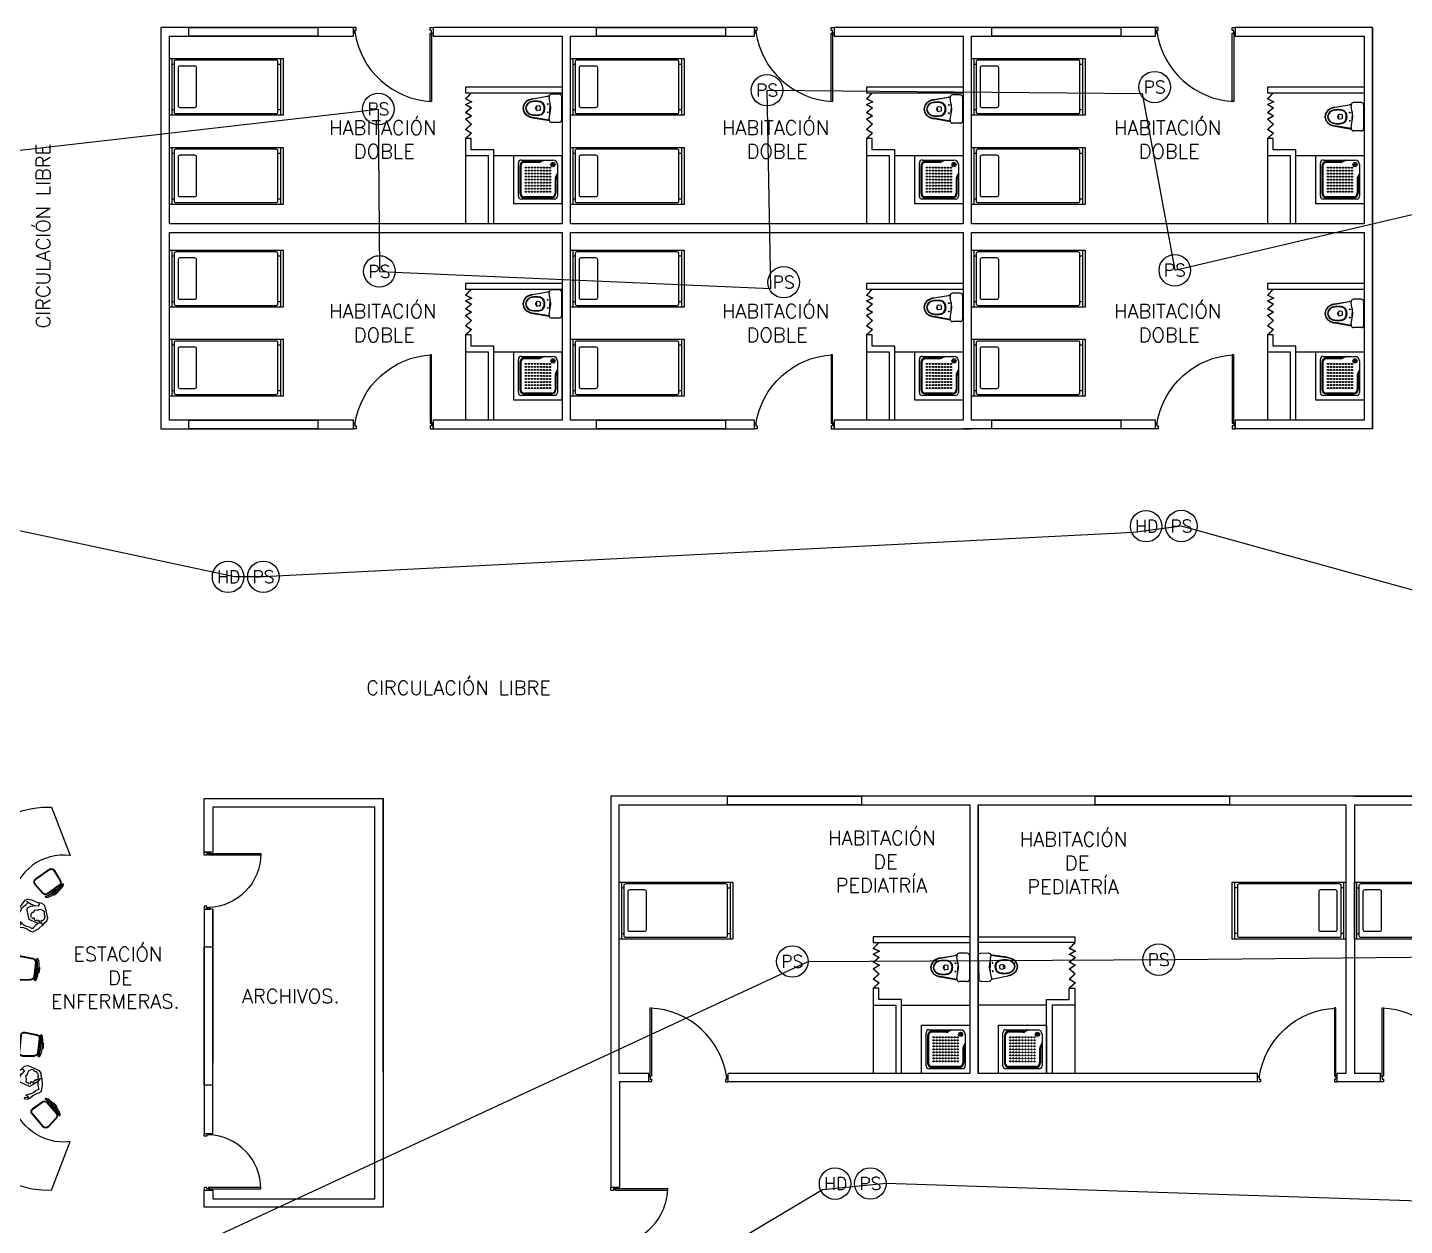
# Model space of a CAD drawing. Header units: metres. Extents: x -24 to 527, y -154 to 95.
# Drawn here: x 34.55 to 58.75, y -83.55 to -62.5 of the extents above; entities that cross this region are included whole.
import ezdxf
from ezdxf.enums import TextEntityAlignment as Align

# ---------------------------------------------------------------- set-up
doc = ezdxf.new("R2010")
doc.units = ezdxf.units.M
doc.header["$MEASUREMENT"] = 0
for name, color, linetype in [('AN-TEXTO', 3, 'Continuous'), ('AR-MOBILIRIO', 1, 'Continuous'), ('AR-MUROS', 6, 'Continuous'), ('AR-PUERTAS', 2, 'Continuous'), ('AR-VENTANAS', 2, 'Continuous'), ('MOBILIARIO', 42, 'Continuous'), ('S.H.', 2, 'Continuous')]:
    doc.layers.add(name, color=color, linetype=linetype)
doc.styles.add('REGULAR-2.5', font='romans.shx', dxfattribs={"height": 2.5})
doc.styles.add('ROMANS', font='romans.shx', dxfattribs={"width": 0.75})

# ---------------------------------------------------------------- blocks, each defined once
blk = doc.blocks.new('AR-PUERTA 2')
at = {"layer": 'AR-PUERTAS', "linetype": 'Continuous'}
for points in [[(-1.354, -0.058), (-1.354, -0.008), (-1.329, -0.008), (-1.329, 0.042), (-1.379, 0.042), (-1.379, -0.058)], [(-0.029, -0.008), (-0.029, 0.042), (0.021, 0.042), (0.021, -0.058), (-0.004, -0.058), (-0.004, -0.008)], [(-0.004, -0.058), (-0.004, -1.258), (-0.029, -1.258), (-0.029, -0.058)]]:
    blk.add_lwpolyline(points, close=True, dxfattribs=at)
blk.add_arc((0.061, 0.169), 1.428, 188.1236, 267.3924, dxfattribs=at)
blk = doc.blocks.new('31643339')
at = {"layer": 'AR-MOBILIRIO'}
for p, q in [((0.038, 0.5), (0.038, -0.5)), ((1.95, 0.5), (1.95, -0.5)), ((0.038, 0.4), (0.087, 0.4)), ((1.9, 0.4), (1.95, 0.4)), ((0.038, -0.4), (0.087, -0.4)), ((1.9, -0.4), (1.95, -0.4))]:
    blk.add_line(p, q, dxfattribs=at)
blk.add_lwpolyline([(0, -0.5), (0, 0.5), (2, 0.5), (2, -0.5)], close=True, dxfattribs=at)
for points in [[(1.87, 0.475, -0.414214), (1.9, 0.445), (1.9, -0.445, -0.414214), (1.87, -0.475), (0.117, -0.475, -0.414214), (0.087, -0.445), (0.087, 0.445, -0.414214), (0.117, 0.475)], [(0.15, -0.332, 0.414214), (0.18, -0.362), (0.447, -0.362, 0.414214), (0.477, -0.332), (0.477, 0.333, 0.414214), (0.447, 0.363), (0.18, 0.363, 0.414214), (0.15, 0.333)]]:
    blk.add_lwpolyline(points, format="xyb", close=True, dxfattribs=at)
blk = doc.blocks.new('AR-ESTACION DE ENFERMERAS')
at = {"layer": 'AR-MOBILIRIO'}
for p, q in [((-1.792, 3.363), (-1.792, 1.567)), ((-0.584, 2.259), (-0.616, 1.969)), ((-0.575, 2.257), (-0.606, 1.968)), ((-0.508, 2.307), (-0.304, 2.266)), ((-0.506, 2.317), (-0.302, 2.276)), ((-0.258, 2.205), (-0.286, 1.956)), ((-0.248, 2.203), (-0.276, 1.955)), ((-0.234, 2.041), (-0.266, 2.044)), ((-0.235, 2.036), (-0.266, 2.039)), ((-0.253, 2.118), (-0.262, 2.039)), ((-0.229, 2.075), (-0.262, 2.079)), ((-0.226, 2.115), (-0.258, 2.119)), ((-0.226, 2.11), (-0.258, 2.114)), ((-0.248, 2.118), (-0.257, 2.038)), ((-0.243, 2.117), (-0.252, 2.038)), ((-0.238, 2.117), (-0.247, 2.037)), ((-0.233, 2.116), (-0.242, 2.037)), ((-0.228, 2.116), (-0.237, 2.036)), ((-0.551, 1.905), (-0.343, 1.905)), ((-0.551, 1.895), (-0.343, 1.895)), ((-1.792, -0.23), (-1.792, 1.566)), ((-0.438, 0.977), (-0.235, 0.937)), ((-0.517, 0.919), (-0.549, 0.63)), ((-0.507, 0.918), (-0.539, 0.629)), ((-0.44, 0.968), (-0.236, 0.927)), ((-0.191, 0.865), (-0.218, 0.616)), ((-0.181, 0.864), (-0.208, 0.615)), ((-0.185, 0.779), (-0.194, 0.7)), ((-0.161, 0.736), (-0.194, 0.74)), ((-0.158, 0.771), (-0.191, 0.775)), ((-0.158, 0.776), (-0.19, 0.78)), ((-0.18, 0.779), (-0.189, 0.699)), ((-0.175, 0.778), (-0.184, 0.698)), ((-0.17, 0.777), (-0.179, 0.698)), ((-0.165, 0.777), (-0.174, 0.697)), ((-0.16, 0.776), (-0.169, 0.697)), ((-0.483, 0.566), (-0.275, 0.566)), ((-0.483, 0.556), (-0.275, 0.556)), ((-0.167, 0.697), (-0.199, 0.7)), ((-0.166, 0.702), (-0.198, 0.705)), ((-0.317, -0.464), (-0.126, -0.684)), ((-0.31, -0.458), (-0.119, -0.678)), ((-0.307, -0.367), (-0.138, -0.245)), ((-0.301, -0.375), (-0.132, -0.254)), ((-0.056, -0.262), (0.108, -0.451)), ((-0.048, -0.255), (0.115, -0.445)), ((0.032, -0.299), (0.007, -0.32)), ((0.035, -0.302), (0.011, -0.323)), ((0.011, -0.316), (0.063, -0.377)), ((0.015, -0.313), (0.067, -0.374)), ((0.019, -0.31), (0.071, -0.37)), ((0.022, -0.307), (0.075, -0.367)), ((0.026, -0.303), (0.078, -0.364)), ((0.03, -0.3), (0.082, -0.361)), ((0.059, -0.328), (0.034, -0.35)), ((0.081, -0.355), (0.056, -0.376)), ((0.084, -0.359), (0.06, -0.38)), ((-0.035, -0.68), (0.106, -0.527)), ((-0.028, -0.687), (0.113, -0.534))]:
    blk.add_line(p, q, dxfattribs=at)
at = {"layer": 'AR-MOBILIRIO', "linetype": 'ByBlock'}
for p, q in [((-0.662, 0.218), (-0.609, 0.269)), ((-0.609, 0.269), (-0.539, 0.304)), ((-0.494, 0.247), (-0.559, 0.213)), ((-0.539, 0.304), (-0.499, 0.332)), ((-0.532, 0.191), (-0.499, 0.25)), ((-0.453, 0.374), (-0.499, 0.332)), ((-0.499, 0.332), (-0.467, 0.322)), ((-0.454, 0.293), (-0.494, 0.247)), ((-0.467, 0.322), (-0.454, 0.293)), ((-0.39, 0.387), (-0.453, 0.374)), ((-0.399, 0.259), (-0.405, 0.23)), ((-0.378, 0.293), (-0.399, 0.259)), ((-0.34, 0.369), (-0.39, 0.387)), ((-0.336, 0.314), (-0.378, 0.293)), ((-0.261, 0.333), (-0.34, 0.369)), ((-0.308, 0.319), (-0.336, 0.314)), ((-0.279, 0.296), (-0.308, 0.319)), ((-0.259, 0.282), (-0.279, 0.296)), ((-0.186, 0.298), (-0.261, 0.333)), ((-0.232, 0.285), (-0.259, 0.282)), ((-0.224, 0.256), (-0.232, 0.285)), ((-0.21, 0.253), (-0.224, 0.256)), ((-0.204, 0.206), (-0.21, 0.253)), ((-0.159, 0.255), (-0.186, 0.298)), ((-0.156, 0.209), (-0.159, 0.255)), ((-0.672, 0.172), (-0.662, 0.218)), ((-0.652, 0.09), (-0.672, 0.172)), ((-0.632, 0.021), (-0.652, 0.09)), ((-0.642, 0.191), (-0.61, 0.17)), ((-0.637, -0.018), (-0.632, 0.021)), ((-0.612, 0.191), (-0.63, 0.185)), ((-0.559, 0.213), (-0.612, 0.191)), ((-0.61, 0.17), (-0.602, 0.118)), ((-0.602, 0.118), (-0.598, 0.08)), ((-0.598, 0.08), (-0.597, 0.04)), ((-0.597, 0.04), (-0.581, -0.004)), ((-0.546, 0.126), (-0.532, 0.191)), ((-0.515, 0.095), (-0.546, 0.126)), ((-0.361, 0.023), (-0.515, 0.095)), ((-0.405, 0.23), (-0.431, 0.203)), ((-0.431, 0.203), (-0.422, 0.15)), ((-0.422, 0.15), (-0.424, 0.105)), ((-0.424, 0.105), (-0.393, 0.085)), ((-0.393, 0.085), (-0.372, 0.064)), ((-0.315, 0.048), (-0.361, 0.023)), ((-0.345, 0.093), (-0.332, 0.111)), ((-0.342, 0.066), (-0.345, 0.093)), ((-0.332, 0.111), (-0.305, 0.09)), ((-0.218, 0.103), (-0.315, 0.048)), ((-0.305, 0.09), (-0.279, 0.108)), ((-0.279, 0.108), (-0.274, 0.131)), ((-0.274, 0.131), (-0.246, 0.132)), ((-0.246, 0.132), (-0.245, 0.15)), ((-0.245, 0.15), (-0.215, 0.138)), ((-0.221, 0.189), (-0.204, 0.206)), ((-0.202, 0.173), (-0.221, 0.189)), ((-0.215, 0.138), (-0.202, 0.173)), ((-0.177, 0.16), (-0.215, 0.104)), ((-0.215, 0.104), (-0.212, 0.039)), ((-0.212, 0.039), (-0.204, -0.009)), ((-0.14, 0.157), (-0.177, 0.16)), ((-0.138, 0.158), (-0.156, 0.209)), ((-0.151, -0.059), (-0.134, 0.052)), ((-0.134, 0.052), (-0.14, 0.157)), ((-0.641, -0.082), (-0.637, -0.018)), ((-0.61, -0.141), (-0.641, -0.082)), ((-0.605, -0.034), (-0.614, -0.07)), ((-0.614, -0.07), (-0.609, -0.106)), ((-0.605, -0.119), (-0.61, -0.141)), ((-0.609, -0.106), (-0.605, -0.119)), ((-0.591, -0.033), (-0.605, -0.034)), ((-0.571, -0.055), (-0.591, -0.033)), ((-0.581, -0.004), (-0.565, -0.044)), ((-0.565, -0.044), (-0.571, -0.055)), ((-0.44, -0.172), (-0.457, -0.176)), ((-0.457, -0.176), (-0.457, -0.186)), ((-0.457, -0.186), (-0.403, -0.199)), ((-0.397, -0.174), (-0.44, -0.172)), ((-0.386, -0.119), (-0.427, -0.13)), ((-0.427, -0.13), (-0.426, -0.136)), ((-0.426, -0.136), (-0.387, -0.146)), ((-0.403, -0.199), (-0.354, -0.185)), ((-0.38, -0.153), (-0.397, -0.174)), ((-0.387, -0.146), (-0.38, -0.153)), ((-0.347, -0.113), (-0.386, -0.119)), ((-0.354, -0.185), (-0.308, -0.141)), ((-0.297, -0.089), (-0.347, -0.113)), ((-0.308, -0.141), (-0.247, -0.104)), ((-0.252, -0.053), (-0.297, -0.089)), ((-0.208, -0.033), (-0.252, -0.053)), ((-0.247, -0.104), (-0.185, -0.084)), ((-0.2, -0.03), (-0.208, -0.033)), ((-0.204, -0.009), (-0.2, -0.03)), ((-0.185, -0.084), (-0.151, -0.059))]:
    blk.add_line(p, q, dxfattribs=at)
at = {"layer": 'AR-MOBILIRIO'}
for points in [[(-1.792, 3.317, -0.388962), (0.028, 4.934), (0.354, 4.08, 0.39649), (-0.672, 3.332), (-0.671, 1.567)], [(-1.792, -0.184, 0.388962), (0.028, -1.801), (0.354, -0.947, -0.39649), (-0.672, -0.199), (-0.671, 1.566)]]:
    blk.add_lwpolyline(points, format="xyb", dxfattribs=at)
at = {"layer": 'AR-MOBILIRIO', "linetype": 'ByBlock'}
for points in [[(-0.626, 3.064), (-0.648, 3.054), (-0.619, 3.115), (-0.566, 3.15), (-0.531, 3.17), (-0.488, 3.228), (-0.436, 3.294), (-0.393, 3.313), (-0.32, 3.302), (-0.25, 3.267), (-0.204, 3.253), (-0.142, 3.242)], [(-0.204, 3.253), (-0.192, 3.221), (-0.208, 3.193), (-0.268, 3.197), (-0.335, 3.228), (-0.385, 3.257), (-0.4, 3.268), (-0.402, 3.281), (-0.399, 3.243), (-0.436, 3.205), (-0.464, 3.179), (-0.496, 3.154), (-0.521, 3.115), (-0.543, 3.078), (-0.556, 3.076), (-0.55, 3.105), (-0.559, 3.115), (-0.593, 3.101), (-0.619, 3.075), (-0.626, 3.064)], [(-0.216, 2.89), (-0.318, 2.934), (-0.366, 2.956), (-0.401, 3.122), (-0.396, 3.165), (-0.336, 3.194), (-0.269, 3.202)], [(-0.124, 2.86), (-0.094, 2.906), (-0.059, 2.935), (-0.041, 2.983), (-0.058, 3.064), (-0.078, 3.148), (-0.094, 3.199), (-0.142, 3.242)], [(-0.582, 2.911), (-0.591, 2.906), (-0.568, 2.855), (-0.527, 2.824), (-0.464, 2.815), (-0.398, 2.789), (-0.345, 2.751), (-0.304, 2.739), (-0.205, 2.793), (-0.126, 2.861), (-0.145, 2.892), (-0.214, 2.889)], [(-0.214, 2.889), (-0.263, 2.847), (-0.297, 2.812), (-0.311, 2.796), (-0.318, 2.8), (-0.36, 2.823), (-0.417, 2.837), (-0.466, 2.862), (-0.494, 2.89), (-0.527, 2.916), (-0.532, 2.911), (-0.516, 2.874), (-0.518, 2.864), (-0.545, 2.865), (-0.569, 2.9), (-0.582, 2.911)], [(-0.32, 2.966), (-0.301, 2.985), (-0.278, 2.986), (-0.279, 2.951), (-0.248, 2.942), (-0.227, 2.951), (-0.21, 2.93), (-0.194, 2.94), (-0.187, 2.909), (-0.15, 2.92), (-0.149, 2.945), (-0.126, 2.942), (-0.092, 2.975), (-0.098, 2.987), (-0.079, 3.012), (-0.098, 3.031), (-0.099, 3.056), (-0.098, 3.093), (-0.119, 3.112), (-0.162, 3.133), (-0.201, 3.129), (-0.228, 3.116), (-0.265, 3.121), (-0.302, 3.081), (-0.339, 3.055), (-0.336, 3.019), (-0.34, 2.99)]]:
    blk.add_lwpolyline(points, dxfattribs=at)
at = {"layer": 'AR-MOBILIRIO'}
for centre, radius, start, end in [((-0.871, 2.148), 0.646, 336.7176, 10.5405), ((-0.206, 2.055), 0.0305, 272.5051, 304.8395), ((-0.202, 2.089), 0.0305, 42.2784, 74.6625), ((-0.804, 0.809), 0.646, 336.7176, 10.5405), ((-0.134, 0.75), 0.0305, 42.2784, 74.6625), ((-0.138, 0.716), 0.0305, 272.5051, 304.8395), ((-0.431, -0.75), 0.646, 23.8876, 57.7104), ((0.067, -0.299), 0.0305, 89.4483, 121.8325), ((0.089, -0.325), 0.0305, 319.675, 352.0095)]:
    blk.add_arc(centre, radius, start, end, dxfattribs=at)
at = {"layer": 'AR-MOBILIRIO', "extrusion": (0, 0, -1)}
for centre, major_axis, start_param, end_param in [((-0.518, 2.251), (0.0369, 0.0554), 4.232936, 5.879449), ((-0.518, 2.251), (0.0313, 0.0471), 4.232936, 5.879449), ((-0.314, 2.211), (0.0313, 0.0471), 5.879449, 7.375986), ((-0.314, 2.211), (0.0369, 0.0554), 5.879449, 7.375986), ((-0.55, 1.962), (0.0369, 0.0554), 2.568445, 4.232936), ((-0.55, 1.962), (0.0313, 0.0471), 2.568445, 4.232936), ((-0.342, 1.962), (0.0313, 0.0471), 1.092801, 2.568445), ((-0.342, 1.962), (0.0369, 0.0554), 1.092801, 2.568445), ((-0.451, 0.912), (0.0369, 0.0554), 4.232936, 5.879449), ((-0.451, 0.912), (0.0313, 0.0471), 4.232936, 5.879449), ((-0.247, 0.871), (0.0313, 0.0471), 5.879449, 7.375986), ((-0.247, 0.871), (0.0369, 0.0554), 5.879449, 7.375986), ((-0.482, 0.623), (0.0369, 0.0554), 2.568445, 4.232936), ((-0.482, 0.623), (0.0313, 0.0471), 2.568445, 4.232936), ((-0.274, 0.622), (0.0313, 0.0471), 1.092801, 2.568445), ((-0.274, 0.622), (0.0369, 0.0554), 1.092801, 2.568445), ((-0.099, -0.299), (-0.0156, 0.0647), 5.879449, 7.375986), ((-0.099, -0.299), (-0.0132, 0.055), 5.879449, 7.375986), ((-0.267, -0.421), (-0.0156, 0.0647), 4.232936, 5.879449), ((-0.267, -0.421), (-0.0132, 0.055), 4.232936, 5.879449), ((0.065, -0.488), (-0.0132, 0.055), 1.092801, 2.568445), ((0.065, -0.488), (-0.0156, 0.0647), 1.092801, 2.568445), ((-0.076, -0.641), (-0.0156, 0.0647), 2.568445, 4.232936), ((-0.076, -0.641), (-0.0132, 0.055), 2.568445, 4.232936)]:
    blk.add_ellipse(centre, major_axis=major_axis, ratio=1, start_param=start_param, end_param=end_param, dxfattribs=at)
at = {"layer": 'AR-MOBILIRIO'}
for centre, major_axis, start_param, end_param in [((-0.244, 2.078), (0.022, 0.194), 2.867658, 6.556557), ((-0.269, 2.081), (0.022, 0.194), 3.414965, 6.009251), ((-0.176, 0.739), (0.022, 0.194), 2.867658, 6.556557), ((-0.202, 0.741), (0.022, 0.194), 3.414965, 6.009251), ((0.047, -0.338), (-0.128, 0.148), 2.867658, 6.556557), ((0.027, -0.354), (-0.128, 0.148), 3.414965, 6.009251)]:
    blk.add_ellipse(centre, major_axis=major_axis, ratio=0.239226, start_param=start_param, end_param=end_param, dxfattribs=at)
for points in [[(-0.188, 2.03), (-0.185, 2.049), (-0.183, 2.068), (-0.18, 2.095), (-0.18, 2.102), (-0.179, 2.11)], [(-0.121, 0.691), (-0.118, 0.71), (-0.115, 0.729), (-0.113, 0.755), (-0.112, 0.763), (-0.112, 0.771)], [(0.119, -0.329), (0.108, -0.314), (0.095, -0.299), (0.078, -0.28), (0.072, -0.274), (0.067, -0.268)]]:
    blk.add_open_spline(points, degree=3, knots=[4.503628, 4.503628, 4.503628, 4.503628, 4.7924379, 4.7924379, 4.9095358, 4.9095358, 4.9095358, 4.9095358], dxfattribs=at)
at = {"layer": 'MOBILIARIO', "linetype": 'ByBlock'}
blk.add_line((-0.63, 0.185), (-0.642, 0.191), dxfattribs=at)
blk = doc.blocks.new('AR-ESTACION DE ENFERMERAS 1')
at = {"layer": 'AR-MOBILIRIO'}
for p, q in [((0.413, 4.588), (0.176, 4.418)), ((0.419, 4.58), (0.182, 4.41)), ((0.5, 4.563), (0.606, 4.384)), ((0.508, 4.568), (0.614, 4.389)), ((0.165, 4.32), (0.304, 4.165)), ((0.172, 4.327), (0.311, 4.172)), ((0.59, 4.309), (0.387, 4.163)), ((0.596, 4.301), (0.393, 4.155)), ((0.481, 4.179), (0.462, 4.205)), ((0.53, 4.247), (0.465, 4.201)), ((0.485, 4.181), (0.466, 4.208)), ((0.533, 4.243), (0.468, 4.197)), ((0.536, 4.239), (0.471, 4.193)), ((0.539, 4.235), (0.474, 4.189)), ((0.542, 4.231), (0.477, 4.185)), ((0.545, 4.227), (0.479, 4.18)), ((0.514, 4.201), (0.494, 4.228)), ((0.542, 4.222), (0.523, 4.248)), ((0.546, 4.225), (0.527, 4.251))]:
    blk.add_line(p, q, dxfattribs=at)
for centre, radius, start, end in [((0.139, 4.727), 0.646, 288.6156, 322.4385), ((0.514, 4.17), 0.0305, 224.4031, 256.7375), ((0.542, 4.19), 0.0305, 354.1764, 26.5605)]:
    blk.add_arc(centre, radius, start, end, dxfattribs=at)
at = {"layer": 'AR-MOBILIRIO', "extrusion": (0, 0, -1)}
for centre, major_axis, start_param, end_param in [((0.452, 4.534), (0.0659, 0.0096), 4.232936, 5.879449), ((0.215, 4.364), (0.0659, 0.0096), 2.568445, 4.232936), ((0.215, 4.364), (0.056, 0.0081), 2.568445, 4.232936), ((0.452, 4.534), (0.056, 0.0081), 4.232936, 5.879449), ((0.557, 4.355), (0.056, 0.0081), 5.879449, 7.375986), ((0.557, 4.355), (0.0659, 0.0096), 5.879449, 7.375986), ((0.354, 4.209), (0.0659, 0.0096), 1.092801, 2.568445), ((0.354, 4.209), (0.056, 0.0081), 1.092801, 2.568445)]:
    blk.add_ellipse(centre, major_axis=major_axis, ratio=1, start_param=start_param, end_param=end_param, dxfattribs=at)
at = {"layer": 'AR-MOBILIRIO'}
for centre, start_param, end_param in [((0.506, 4.214), 2.867658, 6.556557), ((0.491, 4.234), 3.414965, 6.009251)]:
    blk.add_ellipse(centre, major_axis=(0.159, 0.113), ratio=0.239226, start_param=start_param, end_param=end_param, dxfattribs=at)
blk.add_open_spline([(0.507, 4.141), (0.523, 4.151), (0.539, 4.162), (0.561, 4.178), (0.567, 4.182), (0.573, 4.187)], degree=3, knots=[4.503628, 4.503628, 4.503628, 4.503628, 4.7924379, 4.7924379, 4.9095358, 4.9095358, 4.9095358, 4.9095358], dxfattribs=at)
at = {"layer": 'AR-MOBILIRIO', "color": 1}
blk.add_blockref('AR-ESTACION DE ENFERMERAS', (0.431, 0.75), dxfattribs=at)
blk = doc.blocks.new('111111')
at = {"layer": 'AR-PUERTAS', "linetype": 'Continuous'}
for p, q in [((254.317, 121.561), (254.317, 122.51)), ((254.342, 121.586), (254.342, 122.51)), ((256.267, 122.51), (256.242, 122.51)), ((256.242, 121.586), (256.242, 122.51)), ((256.267, 121.561), (256.267, 122.51)), ((254.292, 121.511), (254.292, 121.611)), ((254.317, 121.611), (254.292, 121.611)), ((254.342, 121.586), (254.317, 121.586)), ((254.342, 121.561), (254.317, 121.561)), ((254.342, 121.511), (254.342, 121.561)), ((256.242, 121.586), (256.267, 121.586)), ((256.242, 121.511), (256.242, 121.561)), ((256.242, 121.561), (256.267, 121.561)), ((256.267, 121.611), (256.292, 121.611)), ((256.292, 121.511), (256.292, 121.611)), ((254.342, 121.511), (254.292, 121.511)), ((256.242, 121.511), (256.292, 121.511))]:
    blk.add_line(p, q, dxfattribs=at)
for centre, start, end in [((254.297, 121.512), 5.0221, 88.847), ((256.287, 121.512), 91.153, 174.9779)]:
    blk.add_arc(centre, 0.999, start, end, dxfattribs=at)
blk = doc.blocks.new('AR-PUERTA 1')
at = {"layer": 'AR-PUERTAS', "linetype": 'Continuous'}
for points in [[(0.954, 0.033), (0.954, 0.958), (0.929, 0.958), (0.929, 0.033)], [(0.004, 0.058), (0.004, 0.008), (0.029, 0.008), (0.029, -0.042), (-0.021, -0.042), (-0.021, 0.058)], [(0.929, 0.008), (0.929, -0.042), (0.979, -0.042), (0.979, 0.058), (0.954, 0.058), (0.954, 0.008)]]:
    blk.add_lwpolyline(points, close=True, dxfattribs=at)
blk.add_arc((0.954, 0.008), 0.949, 89.9989, 178.4932, dxfattribs=at)
blk = doc.blocks.new('AR-PUERTA ACORDION')
at = {"layer": 'AR-PUERTAS'}
blk.add_lwpolyline([(-0.386, 0.049), (-0.288, -0.046), (-0.235, 0.057), (-0.185, -0.044), (-0.129, 0.054), (-0.046, -0.045), (0.01, 0.056), (0.073, -0.046), (0.158, 0.053), (0.252, -0.046), (0.317, 0.054), (0.41, -0.047), (0.41, -0.054), (0.318, 0.046), (0.253, -0.054), (0.158, 0.046), (0.072, -0.054), (0.01, 0.046), (-0.045, -0.054), (-0.128, 0.046), (-0.185, -0.054), (-0.235, 0.046), (-0.287, -0.054), (-0.39, 0.046)], close=True, dxfattribs=at)
blk = doc.blocks.new('A$C05366594')
at = {"layer": 'AR-MOBILIRIO', "linetype": 'Continuous'}
for p, q in [((0, 0), (0, 0.72)), ((0, 0.72), (0.72, 0.72)), ((0.113, 0.653), (0.585, 0.653)), ((0.367, 0.63), (0.158, 0.63)), ((0.428, 0.653), (0.397, 0.637)), ((0.72, 0.72), (0.72, 0)), ((0.068, 0.113), (0.068, 0.608)), ((0.09, 0.563), (0.09, 0.158)), ((0.653, 0.428), (0.637, 0.397)), ((0.653, 0.585), (0.653, 0.113)), ((0.63, 0.367), (0.63, 0.158)), ((0.72, 0), (0, 0)), ((0.608, 0.068), (0.113, 0.068)), ((0.563, 0.09), (0.158, 0.09))]:
    blk.add_line(p, q, dxfattribs=at)
at = {"layer": 'AR-MOBILIRIO', "color": 250}
for p, q in [((0.458, 0.653), (0.403, 0.625)), ((0.104, 0.563), (0.104, 0.158)), ((0.367, 0.617), (0.158, 0.617)), ((0.653, 0.458), (0.625, 0.403)), ((0.617, 0.367), (0.617, 0.158)), ((0.563, 0.104), (0.158, 0.104))]:
    blk.add_line(p, q, dxfattribs=at)
at = {"layer": 'AR-MOBILIRIO', "linetype": 'Continuous'}
for centre, major_axis, start_param, end_param in [((0.113, 0.608), (0.0318, 0.0318), 0.785398, 2.356194), ((0.158, 0.563), (0.0477, 0.0477), 0.785398, 2.356194), ((0.367, 0.698), (0.0477, 0.0477), 3.926991, 4.390638), ((0.585, 0.585), (0.0477, 0.0477), 5.497787, 7.068583), ((0.698, 0.367), (-0.0477, 0.0477), 0.321751, 0.785398), ((0.113, 0.113), (-0.0318, 0.0318), 0.785398, 2.356194), ((0.158, 0.158), (-0.0477, 0.0477), 0.785398, 2.356194), ((0.158, 0.158), (-0.0477, 0.0477), 0.785398, 2.356194), ((0.563, 0.158), (0.0477, 0.0477), 3.926991, 5.497787), ((0.608, 0.113), (-0.0318, 0.0318), 2.356194, 3.926991)]:
    blk.add_ellipse(centre, major_axis=major_axis, ratio=1, start_param=start_param, end_param=end_param, dxfattribs=at)
at = {"layer": 'AR-MOBILIRIO', "color": 250}
for centre, major_axis, start_param, end_param in [((0.367, 0.698), (0.0573, 0.0573), 3.926991, 4.390638), ((0.158, 0.563), (-0.0382, 0.0382), -0.785398, 0.785398), ((0.18, 0.54), (-0.00636, 0.00636), -0.785398, 5.497787), ((0.18, 0.495), (-0.00636, 0.00636), -0.785398, 5.497787), ((0.18, 0.45), (-0.00636, 0.00636), -0.785398, 5.497787), ((0.18, 0.405), (-0.00636, 0.00636), -0.785398, 5.497787), ((0.225, 0.54), (0.00636, 0.00636), 0.785398, 7.068583), ((0.225, 0.495), (0.00636, 0.00636), 0.785398, 7.068583), ((0.225, 0.45), (0.00636, 0.00636), 0.785398, 7.068583), ((0.225, 0.405), (0.00636, 0.00636), 0.785398, 7.068583), ((0.27, 0.54), (0.00636, 0.00636), 0.785398, 7.068583), ((0.27, 0.495), (0.00636, 0.00636), 0.785398, 7.068583), ((0.27, 0.45), (0.00636, 0.00636), 0.785398, 7.068583), ((0.27, 0.405), (0.00636, 0.00636), 0.785398, 7.068583), ((0.315, 0.54), (-0.00636, 0.00636), -0.785398, 5.497787), ((0.315, 0.495), (-0.00636, 0.00636), -0.785398, 5.497787), ((0.315, 0.45), (-0.00636, 0.00636), -0.785398, 5.497787), ((0.315, 0.405), (-0.00636, 0.00636), -0.785398, 5.497787), ((0.36, 0.54), (-0.00636, 0.00636), -0.785398, 5.497787), ((0.36, 0.495), (-0.00636, 0.00636), -0.785398, 5.497787), ((0.36, 0.45), (-0.00636, 0.00636), -0.785398, 5.497787), ((0.36, 0.405), (-0.00636, 0.00636), -0.785398, 5.497787), ((0.405, 0.54), (-0.00636, 0.00636), -0.785398, 5.497787), ((0.405, 0.495), (-0.00636, 0.00636), -0.785398, 5.497787), ((0.405, 0.45), (-0.00636, 0.00636), -0.785398, 5.497787), ((0.405, 0.405), (-0.00636, 0.00636), -0.785398, 5.497787), ((0.45, 0.54), (0.00636, 0.00636), 0.785398, 7.068583), ((0.45, 0.495), (0.00636, 0.00636), 0.785398, 7.068583), ((0.45, 0.45), (0.00636, 0.00636), 0.785398, 7.068583), ((0.45, 0.405), (0.00636, 0.00636), 0.785398, 7.068583), ((0.495, 0.54), (0.00636, 0.00636), 0.785398, 7.068583), ((0.495, 0.495), (0.00636, 0.00636), 0.785398, 7.068583), ((0.495, 0.45), (0.00636, 0.00636), 0.785398, 7.068583), ((0.495, 0.405), (0.00636, 0.00636), 0.785398, 7.068583), ((0.54, 0.54), (-0.00636, 0.00636), -0.785398, 5.497787), ((0.54, 0.495), (-0.00636, 0.00636), -0.785398, 5.497787), ((0.54, 0.45), (-0.00636, 0.00636), -0.785398, 5.497787), ((0.54, 0.405), (-0.00636, 0.00636), -0.785398, 5.497787), ((0.585, 0.585), (0.0223, 0.0223), 0.785398, 7.068583), ((0.585, 0.585), (-0.00955, 0.00955), -0.785398, 5.497787), ((0.576, 0.585), (0.00286, 0.00286), 0.785398, 7.068583), ((0.581, 0.592), (0.00286, 0.00286), 0.785398, 7.068583), ((0.581, 0.578), (0.00286, 0.00286), 0.785398, 7.068583), ((0.589, 0.592), (0.00286, 0.00286), 0.785398, 7.068583), ((0.589, 0.578), (0.00286, 0.00286), 0.785398, 7.068583), ((0.594, 0.585), (0.00286, 0.00286), 0.785398, 7.068583), ((0.18, 0.36), (-0.00636, 0.00636), -0.785398, 5.497787), ((0.18, 0.315), (-0.00636, 0.00636), -0.785398, 5.497787), ((0.18, 0.27), (-0.00636, 0.00636), -0.785398, 5.497787), ((0.18, 0.225), (-0.00636, 0.00636), -0.785398, 5.497787), ((0.225, 0.36), (0.00636, 0.00636), 0.785398, 7.068583), ((0.225, 0.315), (0.00636, 0.00636), 0.785398, 7.068583), ((0.225, 0.27), (0.00636, 0.00636), 0.785398, 7.068583), ((0.225, 0.225), (0.00636, 0.00636), 0.785398, 7.068583), ((0.27, 0.36), (0.00636, 0.00636), 0.785398, 7.068583), ((0.27, 0.315), (0.00636, 0.00636), 0.785398, 7.068583), ((0.27, 0.27), (0.00636, 0.00636), 0.785398, 7.068583), ((0.27, 0.225), (0.00636, 0.00636), 0.785398, 7.068583), ((0.315, 0.36), (-0.00636, 0.00636), -0.785398, 5.497787), ((0.315, 0.315), (-0.00636, 0.00636), -0.785398, 5.497787), ((0.315, 0.27), (-0.00636, 0.00636), -0.785398, 5.497787), ((0.315, 0.225), (-0.00636, 0.00636), -0.785398, 5.497787), ((0.36, 0.36), (-0.00636, 0.00636), -0.785398, 5.497787), ((0.36, 0.315), (-0.00636, 0.00636), -0.785398, 5.497787), ((0.36, 0.27), (-0.00636, 0.00636), -0.785398, 5.497787), ((0.36, 0.225), (-0.00636, 0.00636), -0.785398, 5.497787), ((0.405, 0.36), (-0.00636, 0.00636), -0.785398, 5.497787), ((0.405, 0.315), (-0.00636, 0.00636), -0.785398, 5.497787), ((0.405, 0.27), (-0.00636, 0.00636), -0.785398, 5.497787), ((0.405, 0.225), (-0.00636, 0.00636), -0.785398, 5.497787), ((0.45, 0.36), (0.00636, 0.00636), 0.785398, 7.068583), ((0.45, 0.315), (0.00636, 0.00636), 0.785398, 7.068583), ((0.45, 0.27), (0.00636, 0.00636), 0.785398, 7.068583), ((0.45, 0.225), (0.00636, 0.00636), 0.785398, 7.068583), ((0.495, 0.36), (0.00636, 0.00636), 0.785398, 7.068583), ((0.495, 0.315), (0.00636, 0.00636), 0.785398, 7.068583), ((0.495, 0.27), (0.00636, 0.00636), 0.785398, 7.068583), ((0.495, 0.225), (0.00636, 0.00636), 0.785398, 7.068583), ((0.54, 0.36), (-0.00636, 0.00636), -0.785398, 5.497787), ((0.54, 0.315), (-0.00636, 0.00636), -0.785398, 5.497787), ((0.54, 0.27), (-0.00636, 0.00636), -0.785398, 5.497787), ((0.54, 0.225), (-0.00636, 0.00636), -0.785398, 5.497787), ((0.698, 0.367), (-0.0573, 0.0573), 0.321751, 0.785398), ((0.158, 0.158), (-0.0382, 0.0382), 0.785398, 2.356194), ((0.158, 0.158), (0.0382, 0.0382), 2.356194, 3.926991), ((0.18, 0.18), (-0.00636, 0.00636), -0.785398, 5.497787), ((0.225, 0.18), (0.00636, 0.00636), 0.785398, 7.068583), ((0.27, 0.18), (0.00636, 0.00636), 0.785398, 7.068583), ((0.315, 0.18), (-0.00636, 0.00636), -0.785398, 5.497787), ((0.36, 0.18), (-0.00636, 0.00636), -0.785398, 5.497787), ((0.405, 0.18), (-0.00636, 0.00636), -0.785398, 5.497787), ((0.45, 0.18), (0.00636, 0.00636), 0.785398, 7.068583), ((0.495, 0.18), (0.00636, 0.00636), 0.785398, 7.068583), ((0.54, 0.18), (-0.00636, 0.00636), -0.785398, 5.497787), ((0.563, 0.158), (0.0382, 0.0382), 3.926991, 5.497787)]:
    blk.add_ellipse(centre, major_axis=major_axis, ratio=1, start_param=start_param, end_param=end_param, dxfattribs=at)
blk = doc.blocks.new('1p-toppiece')
at = {"layer": 'AR-MOBILIRIO'}
for p, q in [((-0.047, 0.26), (-0.192, 0.26)), ((-0.532, 0.174), (-0.265, 0.22)), ((-0.232, 0.219), (-0.531, 0.169)), ((-0.485, 0.003), (-0.485, 0.003)), ((-0.485, 0.003), (-0.485, 0.003)), ((-0.485, 0.003), (-0.485, 0.003)), ((-0.485, 0.003), (-0.485, 0.003)), ((-0.485, 0.003), (-0.485, 0.003)), ((-0.485, 0.003), (-0.485, 0.003)), ((-0.485, 0.003), (-0.485, 0.003)), ((-0.485, 0.003), (-0.485, 0.003)), ((-0.406, 0.039), (-0.443, 0.044)), ((-0.232, 0.22), (-0.232, 0.195)), ((-0.205, 0.008), (-0.232, 0.195)), ((-0.218, 0.098), (-0.218, 0.003)), ((-0.218, -0.093), (-0.218, 0.003)), ((-0.007, 0.22), (-0.007, -0.214)), ((-0.532, -0.169), (-0.265, -0.215)), ((-0.232, -0.214), (-0.531, -0.163)), ((-0.406, -0.034), (-0.443, -0.039)), ((-0.232, -0.189), (-0.205, -0.003)), ((-0.232, -0.189), (-0.232, -0.214)), ((-0.047, -0.254), (-0.192, -0.254))]:
    blk.add_line(p, q, dxfattribs=at)
blk.add_lwpolyline([(-0.467, -0.009, 0.139005), (-0.464, -0.009, 0.107089), (-0.461, -0.006, 0.080212), (-0.46, -0.002, 0.06796), (-0.459, 0.003, 0.06796), (-0.46, 0.007, 0.080212), (-0.461, 0.011, 0.107089), (-0.464, 0.014, 0.139005), (-0.467, 0.015, 0.139005), (-0.47, 0.014, 0.107089), (-0.473, 0.011, 0.080212), (-0.474, 0.007, 0.06796), (-0.475, 0.003, 0.06796), (-0.474, -0.002, 0.080212), (-0.473, -0.006, 0.107089), (-0.47, -0.009, 0.139005)], format="xyb", close=True, dxfattribs=at)
for centre in [(-0.26, 0.078), (-0.26, -0.072)]:
    blk.add_circle(centre, 0.008, dxfattribs=at)
for centre, radius, start, end in [((-0.192, 0.22), 0.04, 90, 180), ((-0.047, 0.22), 0.04, 0, 90), ((-0.545, -0.004), 0.165, 137.5273, 177.8064), ((-0.545, 0.009), 0.165, 182.1936, 222.4727), ((-0.545, -0.004), 0.159, 137.1746, 177.7477), ((-0.545, 0.009), 0.159, 182.2523, 222.8254), ((-0.518, -0.034), 0.206, 106.927, 136.493), ((-0.541, -0.003), 0.122, 134.1142, 177.24), ((-0.541, 0.008), 0.122, 182.76, 225.8858), ((-0.518, -0.034), 0.2, 106.5054, 136.1127), ((-0.541, -0.003), 0.115, 133.4423, 177.1285), ((-0.541, 0.008), 0.115, 182.8715, 226.5577), ((-0.519, -0.031), 0.157, 102.7254, 132.8308), ((-0.52, -0.03), 0.15, 101.8667, 132.1155), ((-0.482, -0.117), 0.296, 99.7929, 108.8085), ((-0.482, -0.12), 0.292, 99.5848, 108.4322), ((-0.482, -0.148), 0.279, 90.6669, 104.9929), ((-0.482, -0.156), 0.281, 90.6819, 104.1933), ((-0.474, -0.297), 0.428, 81.7587, 91.4179), ((-0.488, -0.362), 0.487, 81.705, 89.6761), ((-0.434, 0.003), 0.0456, 126.1832, 180), ((-0.434, 0.003), 0.0456, 180, 233.8168), ((-0.447, 0.019), 0.025, 82.2348, 126.1832), ((-0.434, -0.002), 0.123, 44.007, 82.2929), ((-0.431, -0.004), 0.132, 44.3018, 82.295), ((-0.408, 0.024), 0.015, 13.7696, 82.2348), ((-0.495, 0.003), 0.105, 0, 13.7696), ((-0.495, 0.003), 0.105, 346.2304, 0), ((-0.46, 0.006), 0.138, 358.6352, 34.0042), ((-0.46, -0.001), 0.138, 325.9958, 1.3648), ((-0.441, 0.008), 0.132, 357.4666, 37.446), ((-0.441, -0.003), 0.132, 322.554, 2.5334), ((-0.24, 0.073), 0.15, 87.0389, 99.7929), ((-0.244, 0.003), 0.04, 351.6776, 8.3142), ((-0.518, 0.039), 0.206, 223.507, 253.073), ((-0.518, 0.039), 0.2, 223.8873, 253.4946), ((-0.519, 0.036), 0.157, 227.1692, 257.2746), ((-0.52, 0.036), 0.15, 227.8845, 258.1333), ((-0.482, 0.122), 0.296, 251.1915, 260.2071), ((-0.482, 0.125), 0.292, 251.5678, 260.4152), ((-0.482, 0.153), 0.279, 255.0071, 269.3331), ((-0.482, 0.161), 0.281, 255.8067, 269.3181), ((-0.488, 0.368), 0.487, 270.3239, 278.295), ((-0.474, 0.302), 0.428, 268.5821, 278.2413), ((-0.447, -0.014), 0.025, 233.8168, 277.7652), ((-0.434, 0.007), 0.123, 277.7071, 315.993), ((-0.431, 0.009), 0.132, 277.705, 315.6982), ((-0.408, -0.019), 0.015, 277.7652, 346.2304), ((-0.24, -0.067), 0.15, 260.2071, 272.966), ((-0.192, -0.214), 0.04, 180, 270), ((-0.047, -0.214), 0.04, 270, 360)]:
    blk.add_arc(centre, radius, start, end, dxfattribs=at)
blk = doc.blocks.new('PS SENSOR')
at = {"ltscale": 8}
blk.add_circle((0, 0), 20.4, dxfattribs=at)
at = {"ltscale": 8, "style": 'ROMANS'}
blk.add_text('PS', height=16.34, dxfattribs=at).set_placement((0, 0), align=Align.MIDDLE)
blk = doc.blocks.new('HD SENSOR')
at = {"ltscale": 8}
blk.add_circle((-0.7, 0), 20.7, dxfattribs=at)
at = {"ltscale": 8, "style": 'ROMANS'}
blk.add_text('HD', height=16.59, dxfattribs=at).set_placement((0, 0), align=Align.MIDDLE)

msp = doc.modelspace()

# ---------------------------------------------------------------- linework, layer by layer
at = {"layer": 'AR-MUROS'}
for p, q in [((42.244, -64.745), (42.244, -65.945)), ((49.294, -64.745), (49.294, -65.945)), ((56.344, -64.745), (56.344, -65.945)), ((42.244, -68.195), (42.244, -69.395)), ((49.294, -68.195), (49.294, -69.395)), ((56.344, -68.195), (56.344, -69.395)), ((57.873, -76.002), (70.946, -76.002)), ((57.873, -76.152), (60.991, -76.152)), ((49.412, -79.675), (49.412, -80.875)), ((52.96, -79.675), (52.96, -80.875)), ((58.334, -80.875), (57.873, -80.875)), ((58.334, -81.025), (57.873, -81.025))]:
    msp.add_line(p, q, dxfattribs=at)
for points in [[(58.193, -62.495), (55.776, -62.495), (55.776, -62.645), (58.043, -62.645), (58.043, -65.945), (51.143, -65.945), (51.143, -62.645), (54.376, -62.645), (54.376, -62.495), (48.726, -62.495), (48.726, -62.645), (50.993, -62.645), (50.993, -65.945), (44.093, -65.945), (44.093, -62.645), (47.326, -62.645), (47.326, -62.495), (41.676, -62.495), (41.676, -62.645), (43.943, -62.645), (43.943, -65.945), (37.043, -65.945), (37.043, -62.645), (40.276, -62.645), (40.276, -62.495), (36.893, -62.495)], [(36.893, -62.495), (36.893, -69.545), (40.276, -69.545), (40.276, -69.395), (37.043, -69.395), (37.043, -66.095), (43.943, -66.095), (43.943, -69.395), (41.676, -69.395), (41.676, -69.545), (44.093, -69.545), (44.093, -69.545)], [(58.193, -69.545), (58.193, -62.495), (58.193, -66.095), (58.193, -66.095)], [(43.943, -63.545), (42.244, -63.545), (42.244, -63.645), (43.943, -63.645)], [(50.993, -63.545), (49.294, -63.545), (49.294, -63.645), (50.993, -63.645)], [(58.043, -63.545), (56.344, -63.545), (56.344, -63.645), (58.043, -63.645)], [(42.743, -65.945), (42.743, -64.645), (42.344, -64.645), (42.344, -64.445), (42.244, -64.445), (42.244, -64.745), (42.643, -64.745), (42.643, -65.945)], [(49.793, -65.945), (49.793, -64.645), (49.394, -64.645), (49.394, -64.445), (49.294, -64.445), (49.294, -64.745), (49.693, -64.745), (49.693, -65.945)], [(56.843, -65.945), (56.843, -64.645), (56.444, -64.645), (56.444, -64.445), (56.344, -64.445), (56.344, -64.745), (56.743, -64.745), (56.743, -65.945)], [(42.743, -64.745), (43.943, -64.745)], [(49.793, -64.745), (50.993, -64.745)], [(56.843, -64.745), (58.043, -64.745)], [(43.943, -69.545), (47.326, -69.545), (47.326, -69.395), (44.093, -69.395), (44.093, -66.095)], [(44.093, -66.095), (44.093, -66.095), (44.093, -66.095)], [(44.093, -66.095), (50.993, -66.095), (50.993, -69.395), (48.726, -69.395), (48.726, -69.545), (51.143, -69.545), (51.143, -69.545)], [(51.143, -66.095), (51.143, -66.095), (51.143, -66.095)], [(51.143, -66.095), (58.043, -66.095), (58.043, -69.395), (55.776, -69.395), (55.776, -69.545)], [(54.376, -69.545), (54.376, -69.395), (51.143, -69.395), (51.143, -66.095)], [(58.193, -66.095), (58.193, -69.545), (55.776, -69.545)], [(43.943, -66.995), (42.244, -66.995), (42.244, -67.095), (43.943, -67.095)], [(50.993, -66.995), (49.294, -66.995), (49.294, -67.095), (50.993, -67.095)], [(58.043, -66.995), (56.344, -66.995), (56.344, -67.095), (58.043, -67.095)], [(42.743, -69.395), (42.743, -68.095), (42.344, -68.095), (42.344, -67.895), (42.244, -67.895), (42.244, -68.195), (42.643, -68.195), (42.643, -69.395)], [(49.793, -69.395), (49.793, -68.095), (49.394, -68.095), (49.394, -67.895), (49.294, -67.895), (49.294, -68.195), (49.693, -68.195), (49.693, -69.395)], [(56.843, -69.395), (56.843, -68.095), (56.444, -68.095), (56.444, -67.895), (56.344, -67.895), (56.344, -68.195), (56.743, -68.195), (56.743, -69.395)], [(42.743, -68.195), (43.943, -68.195)], [(49.793, -68.195), (50.993, -68.195)], [(56.843, -68.195), (58.043, -68.195)], [(54.376, -69.545), (50.993, -69.545)], [(66.378, -76.002), (44.799, -76.002), (44.799, -79.635)], [(37.802, -76.194), (37.802, -76.986)], [(40.802, -80.844), (40.802, -76.044)], [(44.949, -76.152), (47.918, -76.152), (51.111, -76.152)], [(45.467, -80.875), (44.949, -80.875), (44.949, -76.152)], [(51.111, -76.152), (51.111, -80.875)], [(51.261, -76.152), (54.454, -76.152), (57.723, -76.152)], [(57.723, -76.152), (57.723, -80.875), (57.571, -80.875)], [(57.873, -76.152), (57.873, -80.875)], [(37.651, -77.986), (37.651, -81.928), (37.802, -81.928), (37.802, -77.986), (37.652, -77.986)], [(37.802, -77.986), (37.802, -80.694)], [(51.111, -78.475), (49.412, -78.475), (49.412, -78.575), (51.111, -78.575)], [(51.261, -78.475), (52.96, -78.475), (52.96, -78.575), (51.261, -78.575)], [(49.911, -80.875), (49.911, -79.575), (49.512, -79.575), (49.512, -79.375), (49.412, -79.375), (49.412, -79.675), (49.811, -79.675), (49.811, -80.875)], [(52.461, -80.875), (52.461, -79.575), (52.86, -79.575), (52.86, -79.375), (52.96, -79.375), (52.96, -79.675), (52.561, -79.675), (52.561, -80.875)], [(44.802, -79.635), (44.802, -82.875)], [(49.911, -79.675), (51.111, -79.675)], [(52.461, -79.675), (51.261, -79.675)], [(45.467, -81.025), (44.952, -81.025)], [(44.952, -81.025), (44.952, -82.875)], [(45.467, -81.025), (45.467, -80.875)], [(51.111, -80.875), (48.068, -80.875), (46.867, -80.875)], [(46.867, -81.025), (46.867, -80.875)], [(56.171, -81.025), (46.867, -81.025)], [(56.171, -80.875), (54.454, -80.875), (51.261, -80.875)], [(56.171, -81.025), (56.171, -80.875)], [(57.571, -81.025), (57.571, -80.875)], [(57.872, -81.025), (57.571, -81.025)], [(58.334, -81.025), (58.334, -80.875)], [(44.802, -82.875), (44.952, -82.875)]]:
    msp.add_lwpolyline(points, dxfattribs=at)
for points in [[(37.652, -76.986), (37.652, -76.044), (40.802, -76.044), (40.802, -83.227), (37.651, -83.227), (37.651, -82.928), (37.802, -82.928), (37.802, -83.077), (40.652, -83.077), (40.652, -76.194), (37.802, -76.194), (37.802, -76.986)], [(51.261, -76.152), (51.261, -80.875)]]:
    msp.add_lwpolyline(points, close=True, dxfattribs=at)
at = {"layer": 'AR-PUERTAS'}
for points in [[(29.904, -65.163), (40.713, -63.927), (40.733, -66.781), (47.617, -67.082), (47.548, -63.597), (54.14, -63.652), (54.716, -66.761), (64.411, -64.487), (74.29, -67.547), (80.517, -67.898), (81.011, -74.533), (73.757, -72.567), (73.064, -72.567), (71.126, -75.593), (69.569, -75.332), (54.832, -71.256), (53.988, -71.369), (38.694, -72.147), (38.183, -72.147), (28.538, -70.086)], [(5.859, -78.345), (34.845, -85.136), (48.268, -78.908), (54.709, -78.875), (61.8, -78.8), (67.763, -78.696), (74.064, -78.696), (80.503, -78.222), (77.138, -82.565), (76.18, -82.565), (67.589, -84.46), (65.204, -84.618), (61.083, -83.17), (60.612, -83.17), (49.641, -82.809), (48.52, -82.922), (44.407, -85.377), (35.619, -89.115), (32.05, -89.004)]]:
    msp.add_lwpolyline(points, dxfattribs=at)
at = {"layer": 'AR-VENTANAS'}
for points in [[(37.382, -62.495), (39.651, -62.495), (39.651, -62.645), (37.382, -62.645)], [(44.55, -62.495), (46.82, -62.495), (46.82, -62.645), (44.55, -62.645)], [(51.497, -62.495), (53.767, -62.495), (53.767, -62.645), (51.497, -62.645)], [(37.382, -69.395), (39.651, -69.395), (39.651, -69.545), (37.382, -69.545)], [(44.55, -69.395), (46.82, -69.395), (46.82, -69.545), (44.55, -69.545)], [(51.497, -69.395), (53.767, -69.395), (53.767, -69.545), (51.497, -69.545)], [(46.852, -76.002), (49.209, -76.002), (49.209, -76.152), (46.852, -76.152)], [(53.318, -76.002), (55.675, -76.002), (55.675, -76.152), (53.318, -76.152)], [(37.651, -78.648), (37.801, -78.648), (37.801, -81.08), (37.651, -81.08)]]:
    msp.add_lwpolyline(points, close=True, dxfattribs=at)

# ---------------------------------------------------------------- block references
at = {"rotation": 270}
msp.add_blockref('111111', (-76.709, 171.418), dxfattribs=at)
at = {"layer": 'AR-MOBILIRIO'}
for name, p in [('31643339', (37.043, -63.537)), ('31643339', (44.093, -63.537)), ('31643339', (51.143, -63.537)), ('31643339', (37.043, -65.103)), ('31643339', (44.093, -65.103)), ('31643339', (51.143, -65.103)), ('31643339', (37.043, -66.908)), ('31643339', (44.093, -66.908)), ('31643339', (51.143, -66.908)), ('31643339', (37.043, -68.474)), ('31643339', (44.093, -68.474)), ('31643339', (51.143, -68.474)), ('AR-ESTACION DE ENFERMERAS 1', (34.512, -81.877)), ('31643339', (44.949, -78.013)), ('31643339', (57.873, -78.013))]:
    msp.add_blockref(name, p, dxfattribs=at)
at = {"layer": 'AR-MOBILIRIO', "xscale": 1.176120000000083, "yscale": 1.176120000000083, "zscale": 1.176120000000083}
for p in [(43.096, -65.592), (50.146, -65.592), (57.196, -65.592), (43.096, -69.042), (50.146, -69.042), (57.196, -69.042), (50.264, -80.875), (51.614, -80.875)]:
    msp.add_blockref('A$C05366594', p, dxfattribs=at)
at = {"layer": 'AR-MOBILIRIO', "rotation": 180}
msp.add_blockref('31643339', (57.723, -78.013), dxfattribs=at)
at = {"layer": 'AR-MUROS'}
for p in [(41.655, -62.537), (48.705, -62.537), (55.755, -62.537)]:
    msp.add_blockref('AR-PUERTA 2', p, dxfattribs=at)
at = {"layer": 'AR-MUROS', "xscale": -1}
for name, p, rotation in [('AR-PUERTA 2', (41.655, -69.504), 180), ('AR-PUERTA 2', (48.705, -69.504), 180), ('AR-PUERTA 2', (55.755, -69.504), 180), ('AR-PUERTA 1', (37.693, -77.966), 270), ('AR-PUERTA 2', (57.551, -80.983), 180)]:
    msp.add_blockref(name, p, dxfattribs=dict(at, rotation=rotation))
at = {"layer": 'AR-MUROS'}
for name, p, rotation in [('AR-PUERTA 2', (45.488, -80.983), 179.9999999997532), ('AR-PUERTA 2', (58.355, -80.983), 179.9999999997532), ('AR-PUERTA 1', (37.693, -81.949), 270)]:
    msp.add_blockref(name, p, dxfattribs=dict(at, rotation=rotation))
at = {"layer": 'AR-VENTANAS'}
for name, p, xscale, yscale, zscale in [('PS SENSOR', (47.548, -63.597), 0.01356668989315578, 0.01356668989315578, 0.01356668989315578), ('PS SENSOR', (54.361, -63.542), 0.01356668989315578, 0.01356668989315578, 0.01356668989315578), ('PS SENSOR', (40.713, -63.927), 0.01356668989315578, 0.01356668989315578, 0.01356668989315578), ('PS SENSOR', (40.733, -66.781), 0.01356668989315578, 0.01356668989315578, 0.01356668989315578), ('PS SENSOR', (54.716, -66.761), 0.01356668989315578, 0.01356668989315578, 0.01356668989315578), ('PS SENSOR', (47.839, -66.971), 0.01356668989315578, 0.01356668989315578, 0.01356668989315578), ('HD SENSOR', (54.221, -71.258), 0.01336319243885987, 0.01336319243885987, 0.01336319243885987), ('PS SENSOR', (54.832, -71.256), 0.01356668989315578, 0.01356668989315578, 0.01356668989315578), ('HD SENSOR', (38.082, -72.149), 0.01336319243885987, 0.01336319243885987, 0.01336319243885987), ('PS SENSOR', (38.694, -72.147), 0.01356668989315578, 0.01356668989315578, 0.01356668989315578), ('PS SENSOR', (47.991, -78.908), 0.01356668989315578, 0.01356668989315578, 0.01356668989315578), ('PS SENSOR', (54.432, -78.876), 0.01356668989315578, 0.01356668989315578, 0.01356668989315578), ('HD SENSOR', (48.753, -82.811), 0.01336319243885987, 0.01336319243885987, 0.01336319243885987), ('PS SENSOR', (49.364, -82.809), 0.01356668989315578, 0.01356668989315578, 0.01356668989315578)]:
    msp.add_blockref(name, p, dxfattribs=dict(at, xscale=xscale, yscale=yscale, zscale=zscale))
at = {"layer": 'AR-VENTANAS', "rotation": 270}
for p in [(42.298, -64.035), (49.348, -64.035), (56.398, -64.035), (42.298, -67.485), (49.348, -67.485), (56.398, -67.485), (49.466, -78.964), (52.914, -78.964)]:
    msp.add_blockref('AR-PUERTA ACORDION', p, dxfattribs=at)
at = {"layer": 'S.H.', "xscale": 0.9681450398693042, "yscale": 0.9681450398693042, "zscale": 0.9681450398693042}
for p in [(43.943, -63.916), (50.993, -63.932), (58.043, -64.065), (43.943, -67.354), (50.993, -67.416), (58.043, -67.523), (51.111, -79.015)]:
    msp.add_blockref('1p-toppiece', p, dxfattribs=at)
at = {"layer": 'S.H.', "xscale": -0.9681450398693043, "yscale": 0.9681450398693042, "zscale": 0.9681450398693042, "rotation": 1.633556805323275}
msp.add_blockref('1p-toppiece', (51.261, -79.015), dxfattribs=at)

# ---------------------------------------------------------------- texts
at = {"layer": 'AN-TEXTO', "char_height": 0.25, "attachment_point": 1, "style": 'REGULAR-2.5'}
for s, width, heights, insert in [('\\pi-0.03715;HABITACIÓN\\P\\pi0.39738;DOBLE', 1.9138, [1.229], (39.887, -64.13)), ('\\pi-0.03715;HABITACIÓN\\P\\pi0.39738;DOBLE', 1.9138, [1.229], (46.792, -64.13)), ('\\pi-0.03715;HABITACIÓN\\P\\pi0.39738;DOBLE', 1.9138, [1.229], (53.684, -64.13)), ('\\pi-0.03715;HABITACIÓN\\P\\pi0.39738;DOBLE', 1.9138, [1.229], (39.887, -67.355)), ('\\pi-0.03715;HABITACIÓN\\P\\pi0.39738;DOBLE', 1.9138, [1.229], (46.792, -67.355)), ('\\pi-0.03715;HABITACIÓN\\P\\pi0.39738;DOBLE', 1.9138, [1.229], (53.684, -67.355)), ('\\pi1.09558;CIRCULACIÓN LIBRE ', 5.7864, [0.31], (39.405, -73.973)), ('\\pi0.10387;HABITACIÓN\\P\\pi0.89553;DE\\P\\pi0.23482;PEDIATRÍA', 2.19583, [1.392], (48.519, -76.611)), ('\\pi0.10387;HABITACIÓN\\P\\pi0.89553;DE\\P\\pi0.23482;PEDIATRÍA', 2.19583, [1.392], (51.888, -76.635)), ('\\pi-0.15357;ESTACIÓN\\P\\pi0.45953;DE\\P\\pi-0.54643;ENFERMERAS.', 1.32382, [1.175], (35.505, -78.653)), ('\\pi-0.26071;ARCHIVOS.', 1.32382, [1.175], (38.578, -79.392))]:
    msp.add_mtext_dynamic_manual_height_columns(s, width=width, gutter_width=1.25, heights=heights, dxfattribs=dict(at, insert=insert))
at = {"layer": 'AN-TEXTO', "insert": (34.696, -68.878), "char_height": 0.25, "attachment_point": 1, "rotation": 90, "style": 'REGULAR-2.5'}
msp.add_mtext_dynamic_manual_height_columns('\\pi1.09558;CIRCULACIÓN LIBRE ', width=5.7864, gutter_width=1.25, heights=[0.31], dxfattribs=at)

doc.saveas('drawing.dxf')
